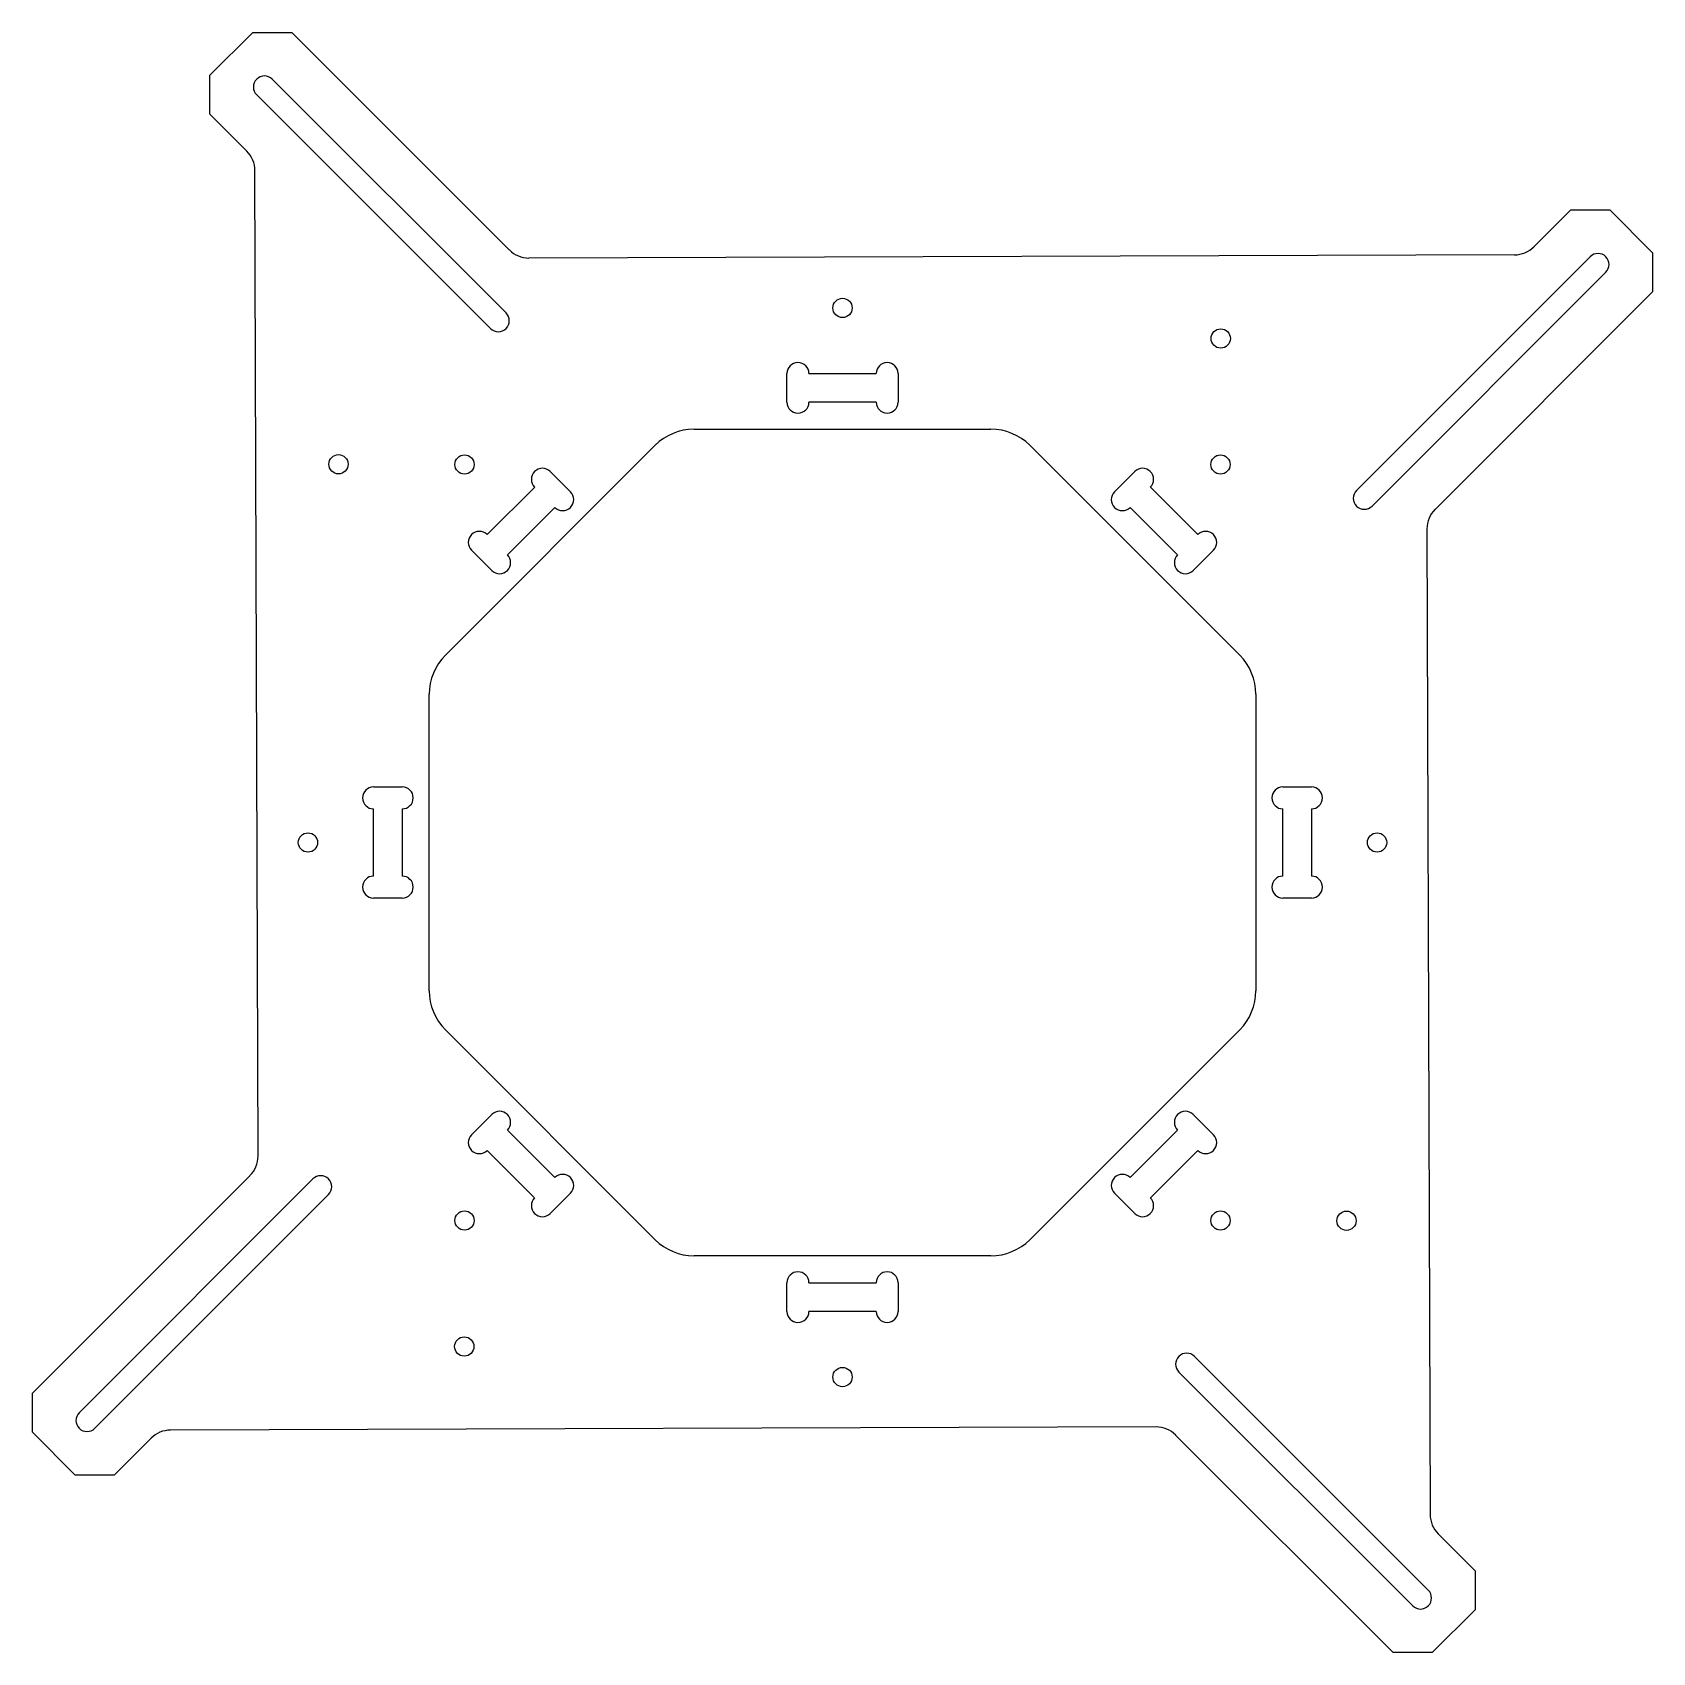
# Model space of a CAD drawing. Header units: millimetres. Extents: x 117 to 411, y -40 to 254.
import ezdxf

# ---------------------------------------------------------------- set-up
doc = ezdxf.new("R2010")
doc.units = ezdxf.units.MM
doc.layers.add('f', color=7, linetype='CONTINUOUS')

msp = doc.modelspace()

# ---------------------------------------------------------------- linework, layer by layer
at = {"layer": 'f'}
for p, q in [((157.19, 254.28, 87.38), (149.41, 246.5, 87.38)), ((157.19, 254.28, 87.38), (164.26, 254.28, 87.38)), ((203.74, 214.8, 87.38), (164.26, 254.28, 87.38)), ((149.41, 239.43, 87.38), (149.41, 246.5, 87.38)), ((160.73, 245.79, 87.38), (203.15, 203.37, 87.38)), ((200.32, 200.54, 87.38), (157.9, 242.96, 87.38)), ((149.41, 239.43, 87.38), (156.1, 232.74, 87.38)), ((158.14, 50.38, 87.38), (157.57, 229.22, 87.38)), ((396.35, 222.06, 87.38), (389.66, 215.37, 87.38)), ((396.35, 222.06, 87.38), (403.42, 222.06, 87.38)), ((411.2, 214.28, 87.38), (403.42, 222.06, 87.38)), ((386.14, 213.91, 87.38), (207.29, 213.33, 87.38)), ((357.45, 171.15, 87.38), (399.88, 213.58, 87.38)), ((411.2, 214.28, 87.38), (411.2, 207.21, 87.38)), ((402.71, 210.75, 87.38), (360.28, 168.32, 87.38)), ((371.72, 167.73, 87.38), (411.2, 207.21, 87.38)), ((254.1, 187.18, 87.38), (254.1, 192.38, 87.38)), ((258.1, 192.38, 87.38), (270.3, 192.38, 87.38)), ((274.3, 192.38, 87.38), (274.3, 187.18, 87.38)), ((270.3, 187.18, 87.38), (258.1, 187.18, 87.38)), ((237.27, 182.28, 87.38), (291.12, 182.28, 87.38)), ((192.13, 141.27, 87.38), (230.2, 179.35, 87.38)), ((298.19, 179.35, 87.38), (336.27, 141.27, 87.38)), ((211.16, 174.6, 87.38), (214.84, 170.92, 87.38)), ((313.55, 170.92, 87.38), (317.23, 174.6, 87.38)), ((199.71, 163.14, 87.38), (208.34, 171.77, 87.38)), ((320.06, 171.77, 87.38), (328.68, 163.14, 87.38)), ((212.01, 168.09, 87.38), (203.39, 159.46, 87.38)), ((325.01, 159.46, 87.38), (316.38, 168.09, 87.38)), ((370.25, 164.18, 87.38), (370.83, -14.66, 87.38)), ((200.56, 156.64, 87.38), (196.88, 160.31, 87.38)), ((331.51, 160.31, 87.38), (327.84, 156.64, 87.38)), ((189.2, 80.36, 87.38), (189.2, 134.2, 87.38)), ((339.2, 134.2, 87.38), (339.2, 80.36, 87.38)), ((179.1, 117.38, 87.38), (184.3, 117.38, 87.38)), ((344.1, 117.38, 87.38), (349.3, 117.38, 87.38)), ((179.1, 101.18, 87.38), (179.1, 113.38, 87.38)), ((184.3, 113.38, 87.38), (184.3, 101.18, 87.38)), ((344.1, 101.18, 87.38), (344.1, 113.38, 87.38)), ((349.3, 113.38, 87.38), (349.3, 101.18, 87.38)), ((184.3, 97.18, 87.38), (179.1, 97.18, 87.38)), ((349.3, 97.18, 87.38), (344.1, 97.18, 87.38)), ((230.2, 35.21, 87.38), (192.13, 73.28, 87.38)), ((336.27, 73.28, 87.38), (298.19, 35.21, 87.38)), ((196.88, 54.25, 87.38), (200.56, 57.92, 87.38)), ((327.84, 57.92, 87.38), (331.51, 54.25, 87.38)), ((203.39, 55.1, 87.38), (212.01, 46.47, 87.38)), ((316.38, 46.47, 87.38), (325.01, 55.09, 87.38)), ((208.33, 42.79, 87.38), (199.71, 51.42, 87.38)), ((328.68, 51.42, 87.38), (320.06, 42.79, 87.38)), ((156.68, 46.82, 87.38), (117.2, 7.34, 87.38)), ((125.68, 3.81, 87.38), (168.11, 46.24, 87.38)), ((170.94, 43.41, 87.38), (128.51, 0.98, 87.38)), ((214.84, 43.64, 87.38), (211.16, 39.96, 87.38)), ((317.23, 39.96, 87.38), (313.55, 43.64, 87.38)), ((291.12, 32.28, 87.38), (237.27, 32.28, 87.38)), ((254.1, 22.18, 87.38), (254.1, 27.38, 87.38)), ((258.1, 27.38, 87.38), (270.3, 27.38, 87.38)), ((274.3, 27.38, 87.38), (274.3, 22.18, 87.38)), ((270.3, 22.18, 87.38), (258.1, 22.18, 87.38)), ((328.07, 14.02, 87.38), (370.49, -28.41, 87.38)), ((367.67, -31.23, 87.38), (325.24, 11.19, 87.38)), ((117.2, 0.27, 87.38), (117.2, 7.34, 87.38)), ((117.2, 0.27, 87.38), (124.98, -7.5, 87.38)), ((321.1, 1.22, 87.38), (142.26, 0.65, 87.38)), ((132.05, -7.5, 87.38), (138.74, -0.82, 87.38)), ((324.65, -0.24, 87.38), (364.13, -39.72, 87.38)), ((132.05, -7.5, 87.38), (124.98, -7.5, 87.38)), ((378.98, -24.87, 87.38), (372.29, -18.18, 87.38)), ((378.98, -24.87, 87.38), (378.98, -31.94, 87.38)), ((371.2, -39.72, 87.38), (378.98, -31.94, 87.38)), ((371.2, -39.72, 87.38), (364.13, -39.72, 87.38))]:
    msp.add_line(p, q, dxfattribs=at)
for centre in [(264.2, 204.28, 87.38), (332.83, 198.74, 87.38), (172.74, 175.92, 87.38), (195.61, 175.87, 87.38), (332.79, 175.87, 87.38), (167.2, 107.28, 87.38), (361.2, 107.28, 87.38), (195.61, 38.69, 87.38), (332.79, 38.69, 87.38), (355.65, 38.64, 87.38), (195.56, 15.82, 87.38), (264.2, 10.28, 87.38)]:
    msp.add_circle(centre, 1.75, dxfattribs=at)
for centre, radius, start, end in [((159.31, 244.38, 87.38), 2, 45, -135), ((152.57, 229.2, 87.38), 5, 0.1844, 45), ((207.28, 218.33, 87.38), 5, -135, -89.8156), ((386.12, 218.91, 87.38), 5, -89.8156, -45), ((401.3, 212.16, 87.38), 2, -45, 135), ((201.74, 201.95, 87.38), 2, -135, 45), ((256.1, 192.38, 87.38), 2, 0, 180), ((272.3, 192.38, 87.38), 2, 0, 180), ((256.1, 187.18, 87.38), 2, 180, 0), ((272.3, 187.18, 87.38), 2, 180, 0), ((237.27, 172.28, 87.38), 10, 90, 135), ((291.12, 172.28, 87.38), 10, 45, 90), ((209.75, 173.18, 87.38), 2, 45, -135), ((318.64, 173.18, 87.38), 2, -45, 135), ((213.43, 169.51, 87.38), 2, -135, 45), ((314.97, 169.5, 87.38), 2, 135, -45), ((358.87, 169.74, 87.38), 2, 135, -45), ((375.25, 164.2, 87.38), 5, 135, -179.8156), ((198.29, 161.73, 87.38), 2, 45, -135), ((330.1, 161.73, 87.38), 2, -45, 135), ((201.97, 158.05, 87.38), 2, -135, 45), ((326.42, 158.05, 87.38), 2, 135, -45), ((199.2, 134.2, 87.38), 10, 135, 180), ((329.2, 134.2, 87.38), 10, 0, 45), ((179.1, 115.38, 87.38), 2, 90, -90), ((184.3, 115.38, 87.38), 2, -90, 90), ((344.1, 115.38, 87.38), 2, 90, -90), ((349.3, 115.38, 87.38), 2, -90, 90), ((179.1, 99.18, 87.38), 2, 90, -90), ((184.3, 99.18, 87.38), 2, -90, 90), ((344.1, 99.18, 87.38), 2, 90, -90), ((349.3, 99.18, 87.38), 2, -90, 90), ((199.2, 80.36, 87.38), 10, 180, -135), ((329.2, 80.36, 87.38), 10, -45, 0), ((201.97, 56.51, 87.38), 2, -45, 135), ((326.42, 56.51, 87.38), 2, 45, -135), ((198.29, 52.83, 87.38), 2, 135, -45), ((330.1, 52.83, 87.38), 2, -135, 45), ((153.14, 50.36, 87.38), 5, -45, 0.1844), ((213.43, 45.05, 87.38), 2, -45, 135), ((314.97, 45.05, 87.38), 2, 45, -135), ((169.52, 44.82, 87.38), 2, -45, 135), ((209.75, 41.38, 87.38), 2, 135, -45), ((318.64, 41.38, 87.38), 2, -135, 45), ((237.27, 42.28, 87.38), 10, -135, -90), ((291.12, 42.28, 87.38), 10, -90, -45), ((256.1, 27.38, 87.38), 2, 0, 180), ((272.3, 27.38, 87.38), 2, 0, 180), ((256.1, 22.18, 87.38), 2, 180, 0), ((272.3, 22.18, 87.38), 2, 180, 0), ((326.65, 12.61, 87.38), 2, 45, -135), ((127.1, 2.4, 87.38), 2, 135, -45), ((142.27, -4.35, 87.38), 5, 90.1844, 135), ((321.12, -3.78, 87.38), 5, 45, 90.1844), ((375.83, -14.65, 87.38), 5, -179.8156, -135), ((369.08, -29.82, 87.38), 2, -135, 45)]:
    msp.add_arc(centre, radius, start, end, dxfattribs=at)

doc.saveas('drawing.dxf')
